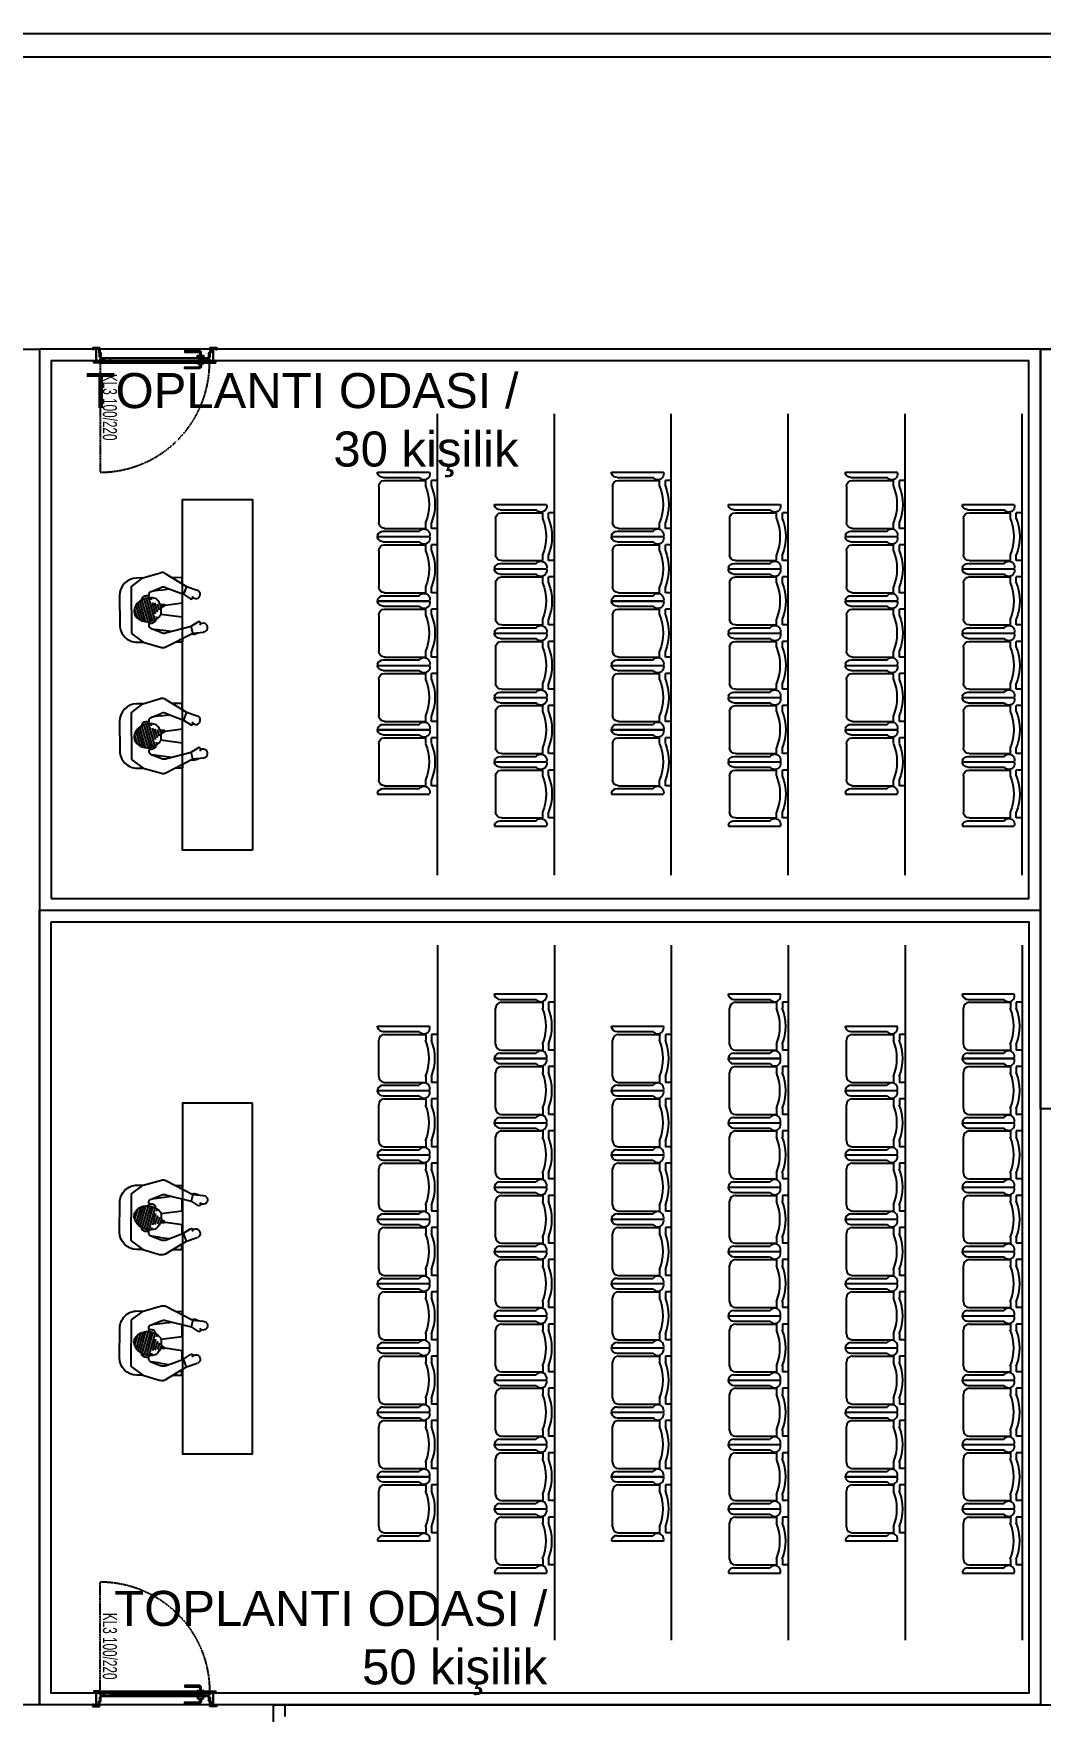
# Model space of a CAD drawing. Extents: x 358669 to 369242, y -116168 to -106760.
# Drawn here: x 364172 to 365033, y -111700 to -110264 of the extents above; entities that cross this region are included whole.
import ezdxf

# ---------------------------------------------------------------- set-up
doc = ezdxf.new("R2010")
doc.units = 0
doc.linetypes.add('HIDDEN', pattern=[1e-06, 1e-06, 0])
doc.layers.get('0').update_dxf_attribs({"linetype": 'CONTINUOUS'})
for name, color, linetype in [('2-SPS-PBW', 10, 'CONTINUOUS'), ('2-SPS-STC', 3, 'CONTINUOUS'), ('3-OPN-FTL', 10, 'CONTINUOUS'), ('3-OPN-VL3', 12, 'CONTINUOUS'), ('3-OPN-WDR', 4, 'CONTINUOUS'), ('C-DUVAR', 255, 'CONTINUOUS'), ('C-GORONUS-03', 190, 'CONTINUOUS'), ('C-YAZILAR', 7, 'CONTINUOUS'), ('GLM_GORUNUS_COK_INCE', 62, 'CONTINUOUS'), ('HATCH', 237, 'CONTINUOUS'), ('PEN-IZ', 8, 'HIDDEN'), ('S-PENYAZı', 252, 'CONTINUOUS'), ('TEFRIŞ', 21, 'CONTINUOUS')]:
    doc.layers.add(name, color=color, linetype=linetype)
doc.styles.add('RESULL', font='arial.ttf', dxfattribs={"height": 15})
doc.styles.add('YAZ', font='arial.ttf')
doc.linetypes.add('BATTING', pattern='A,0.00254,-2.54,[134,ltypeshp.shx,S=2.54,R=0,X=-2.54,Y=0],-5.08,[134,ltypeshp.shx,S=2.54,R=180,X=2.54,Y=0],-2.54', length=10.16254)

# ---------------------------------------------------------------- blocks, each defined once
blk = doc.blocks.new('POLIKLINIK$0$ADAM-OTURAN')
at = {"linetype": 'CONTINUOUS'}
for p, q in [((-31.1, 39.3), (-19.8, 57.5)), ((-19.8, 57.5), (-16.6, 66.6)), ((-19.8, 57.5), (-13.1, 54.9)), ((-13.1, 54.9), (-9.2, 60.6)), ((14.4, 61), (10.6, 67.2)), ((20.2, 62.5), (14.4, 61)), ((19.8, 39), (14.4, 61)), ((20.2, 62.5), (19.4, 71.8)), ((31.9, 39.2), (20.2, 62.5)), ((20.8, 61.2), (21.1, 63.1)), ((-27.3, 53.5), (-27.3, 45.5)), ((-27.3, 53.5), (-22.2, 53.5)), ((-19.1, 39.3), (-13.1, 54.9)), ((-13.6, 53.5), (-5.7, 53.5)), ((-3.2, 35.3), (-5.7, 53.5)), ((3.7, 35.3), (6.2, 53.5)), ((6.2, 53.5), (16.2, 53.5)), ((16.2, 27.5), (18.5, 44.3)), ((24.7, 53.5), (27.7, 53.5)), ((27.7, 47.5), (27.7, 53.5)), ((-27.3, 20), (-31.7, 35.3)), ((-15.3, 26.2), (-19, 35.6)), ((-16.8, 35.1), (-17.8, 42.5)), ((-16.8, 35.1), (-15.7, 27.4)), ((8.6, 30.1), (-10.2, 25)), ((3.6, 30.8), (-6.3, 28.1)), ((2, 32.5), (-5.8, 30.3)), ((0.5, 34.1), (-5.2, 32.6)), ((-4.2, 38.5), (-4.4, 34.8)), ((-3.5, 38.7), (-1.5, 35.6)), ((7.6, 31.9), (5.7, 31.4)), ((15.7, 26.2), (19.6, 36)), ((27.7, 20), (32.2, 35.6)), ((-27.3, 20), (-27.3, 15)), ((-19.8, 10), (-27.3, 20)), ((-13.4, 25), (-12, 25)), ((-8.4, 27.5), (-10.3, 27)), ((9.3, 28.2), (-9.9, 23)), ((9.8, 26.3), (-9.4, 21.1)), ((10.1, 24.3), (-8.6, 19.2)), ((10.1, 22.2), (-7.5, 17.4)), ((9.7, 20), (-6.1, 15.7)), ((8.8, 17.7), (-4.2, 14.2)), ((7.1, 15.2), (-1.3, 12.9)), ((12.3, 25), (13.9, 25)), ((20.2, 10), (27.7, 20)), ((27.7, 15), (27.7, 20)), ((-19.8, 10), (20.2, 10)), ((-12.3, 0), (12.7, 0))]:
    blk.add_line(p, q, dxfattribs=at)
for points in [[(8.6, 30.2, -0.45437), (9.7, 30.7, -0.104203), (10.4, 30.2, -0.064948), (11, 29.3, -0.051099), (11.5, 28.1, -0.051099), (11.7, 26.9, -0.064948), (11.6, 25.9, -0.104203), (11.3, 25, -0.433673), (10, 24.8, -0.433673)], [(-10.2, 25.1, 0.45437), (-11.5, 25, 0.104203), (-11.9, 24.1, 0.064948), (-11.9, 23.1, 0.051099), (-11.7, 21.8, 0.051099), (-11.3, 20.6, 0.064948), (-10.7, 19.8, 0.104203), (-9.9, 19.2, 0.433673), (-8.8, 19.7, 0.433673)]]:
    blk.add_lwpolyline(points, format="xyb", dxfattribs=at)
for centre, radius, start, end in [((15.6, 71.4), 3.75, 5.3497, 229.8652), ((-13, 65.4), 3.75, 297.1662, 160.8131), ((-10.2, 61.4), 1.3, 325.5702, 136.3124), ((11.9, 67.9), 1.41, 24.2649, 210.95), ((14.3, 63.2), 6.8, 359.3055, 36.5821), ((-26.8, 36.7), 5, 147.9946, 195.9454), ((-14.4, 37.5), 5, 159.0532, 201.8014), ((2.4, 26.5), 12.7, 157.0538, 176.9116), ((0.6, 22.2), 13.5, 73.4232, 137.0674), ((-3.8, 38.4), 0.403, 36.7964, 173.6942), ((-3.1, 25), 12.7, 33.579, 53.4368), ((-5.5, 23.4), 15.6, 15.2453, 33.579), ((15, 37.8), 5, 338.1986, 13.976), ((27.4, 37), 5, 344.0546, 26.5651), ((-12.3, 15), 15, 180, 270), ((-13.4, 27), 2, 201.8014, 270), ((5.3, 26.3), 15.6, 176.9116, 195.2453), ((5.3, 26.3), 15.6, 195.2453, 213.579), ((2.9, 24.7), 12.7, 213.579, 233.9051), ((1.6, 23), 10.5, 233.9051, 257.8717), ((1.1, 20.6), 8.06, 285.2453, 312.6189), ((-0.6, 22.4), 10.5, 312.6189, 336.5855), ((-2.6, 23.3), 12.7, 336.5855, 356.9116), ((-5.5, 23.4), 15.6, 356.9116, 15.2453), ((12.7, 15), 15, 270, 0), ((13.9, 27), 2, 270, 338.1986), ((1.1, 20.6), 8.06, 257.8717, 285.2453)]:
    blk.add_arc(centre, radius, start, end, dxfattribs=at)
blk = doc.blocks.new('KOLTUKS1')
at = {"layer": 'TEFRIŞ'}
for p, q in [((-44.4, 53.9), (-44.4, 55.1)), ((-44.4, 55.1), (0, 55.1)), ((-44.4, 55.1), (0, 55.1)), ((-39.7, 50.5), (-8.8, 50.5)), ((-38.5, 48), (-3.3, 48)), ((-3.3, 48), (-3.3, 43)), ((6.7, 48), (1.7, 48)), ((1.7, 48), (1.7, 43)), ((6.7, 48), (6.7, 7)), ((-43.5, 12), (-43.5, 43)), ((-44.4, 1.2), (-44.4, 0)), ((-44.4, 0), (0, 0)), ((-44.4, 0), (0, 0)), ((-39.7, 4.5), (-8.8, 4.5)), ((-38.5, 7), (-3.3, 7)), ((-3.3, 12), (-3.3, 7)), ((1.7, 12), (1.7, 7)), ((6.7, 7), (1.7, 7))]:
    blk.add_line(p, q, dxfattribs=at)
for centre, radius, start, end in [((-39.7, 55.5), 5, 199.1139, 270), ((-38.5, 43), 5, 90, 180), ((-4.8, 53.5), 5, 216.9111, 270), ((-4.8, 53.5), 5, 270, 18.0241), ((-41.9, 27.5), 41.5, 338.0919, 21.9081), ((-36.9, 27.5), 41.5, 338.0919, 21.9081), ((-39.7, -0.5), 5, 90, 160.8861), ((-38.5, 12), 5, 180, 270), ((-4.8, 1.5), 5, 90, 143.0889), ((-4.8, 1.5), 5, 341.9759, 90)]:
    blk.add_arc(centre, radius, start, end, dxfattribs=at)
blk = doc.blocks.new('100-220')
at = {"layer": '3-OPN-FTL'}
h = blk.add_hatch(dxfattribs=at)
h.set_pattern_fill('AR-SAND', color=256, scale=0.001686, angle=-180, style=0)
h.set_pattern_definition([(142.5, (-391044.66584, -4105448.39685), (0.0026970614559, 0.0824969850105), [0, -0.0650788199899, 0, -0.0727855223572, 0, -0.0695743963708]), (172.5, (-391044.66584, -4105448.39685), (-0.075773012911, 0.1208302208976), [0, -0.035108310784, 0, -0.0586565680173, 0, -0.0224778819044]), (212.5, (-391044.613175, -4105448.39685), (-0.1333320816317, 0.0002422562241), [0, -0.0214075065756, 0, -0.0770670236723, 0, -0.1006152809055]), (222.5, (-391044.61317, -4105448.39685), (-0.1287073998203, 0.0375776453034), [0, -0.0107037532878, 0, -0.0505217155185, 0, -0.0578002677542])])
h.paths.add_polyline_path([(213370.2, 138002), (213370.6, 138002), (213370.6, 138002.4), (213370.8, 138002.4, 0.388664), (213370.6, 138002.8), (213370.5, 138002.8), (213370.4, 138002.8, 0.301701), (213370.2, 138002.6)])
h = blk.add_hatch(dxfattribs=at)
h.set_pattern_fill('AR-SAND', color=256, scale=0.001686, angle=-180, style=0)
h.set_pattern_definition([(37.5, (-392017.02049, -4105448.39685), (-0.0026970614559, 0.0824969850105), [0, -0.0650788199899, 0, -0.0727855223572, 0, -0.0695743963708]), (7.5, (-392017.02049, -4105448.39685), (0.075773012911, 0.1208302208976), [0, -0.035108310784, 0, -0.0586565680173, 0, -0.0224778819044]), (327.5, (-392017.07315, -4105448.39685), (0.1333320816317, 0.0002422562241), [0, -0.0214075065756, 0, -0.0770670236723, 0, -0.1006152809055]), (317.5, (-392017.07315, -4105448.39685), (0.1287073998203, 0.0375776453034), [0, -0.0107037532878, 0, -0.0505217155185, 0, -0.0578002677542])])
h.paths.add_polyline_path([(213464.4, 138002), (213463.9, 138002), (213463.9, 138002.4), (213463.7, 138002.4, -0.388664), (213464, 138002.8), (213464.1, 138002.8), (213464.1, 138002.8, -0.301701), (213464.4, 138002.6)])
at = {"layer": '2-SPS-PBW'}
blk.add_line((213369.5, 137995.2), (213369.5, 137992.7), dxfattribs=at)
at = {"layer": '2-SPS-STC'}
for points in [[(213370.7, 137998.5), (213370.7, 137998.7), (213370, 137998.7), (213370, 137995.2), (213370, 137995.2), (213370, 137992.7), (213370, 137992.7), (213370, 137991.2, -0.414214), (213369.9, 137991.2), (213364.4, 137991.2, -0.414214), (213364.3, 137991.2), (213364.3, 137992.2, -0.414214), (213364.4, 137992.3), (213365.2, 137992.3), (213365.2, 137992.5), (213364.4, 137992.5, 0.414214), (213364.2, 137992.2), (213364.2, 137991.2, 0.414214), (213364.4, 137991), (213369.9, 137991, 0.414214), (213370.2, 137991.2), (213370.2, 137993.5), (213370.2, 137993.7), (213370.2, 137998.5), (213370.7, 137998.5)], [(213464.4, 137998.7), (213464.6, 137998.7), (213464.6, 137995.2), (213464.6, 137995.2), (213464.6, 137992.7), (213464.6, 137992.7), (213464.6, 137991.2, 0.414214), (213464.7, 137991.2), (213470.2, 137991.2, 0.414214), (213470.2, 137991.2), (213470.2, 137992.2, 0.414214), (213470.2, 137992.3), (213469.4, 137992.3), (213469.4, 137992.5), (213470.2, 137992.5, -0.414214), (213470.4, 137992.2), (213470.4, 137991.2, -0.414214), (213470.2, 137991), (213464.7, 137991, -0.414214), (213464.4, 137991.2), (213464.4, 137993.5), (213464.4, 137993.7), (213464.4, 137998.5)]]:
    blk.add_lwpolyline(points, format="xyb", dxfattribs=at)
for points in [[(213370.9, 138002.2, -1.496606), (213371, 138002.2), (213371, 137995.6, -0.414214), (213370.9, 137995.6), (213370.3, 137995.6), (213370.3, 137997.1), (213370.2, 137997.1), (213370.2, 137995.4), (213370.9, 137995.4, 0.414214), (213371.2, 137995.6), (213371.2, 138002.2, 0.902959), (213370.7, 138002.3), (213370.7, 138001.5), (213370.5, 138001.5, -0.129704), (213370.5, 138001.5), (213370.2, 138001.5), (213370.2, 138003.7, 0.414214), (213369.9, 138004), (213365.4, 138004, 0.414214), (213365.2, 138003.7), (213365.2, 138002.7, 0.408558), (213365.4, 138002.5), (213366.2, 138002.5), (213366.2, 138002.7), (213365.4, 138002.7, -0.414214), (213365.3, 138002.7), (213365.3, 138003.7, -0.414214), (213365.4, 138003.8), (213369.9, 138003.8, -0.414214), (213370, 138003.7), (213370, 138001.3), (213370.9, 138001.3)], [(213463.7, 138002.2, 1.496606), (213463.6, 138002.2), (213463.6, 137995.6, 0.414214), (213463.7, 137995.6), (213464.2, 137995.6), (213464.2, 137997.1), (213464.4, 137997.1), (213464.4, 137995.4), (213463.7, 137995.4, -0.414214), (213463.4, 137995.6), (213463.4, 138002.2, -0.902959), (213463.8, 138002.3), (213463.8, 138001.5), (213464, 138001.5, 0.129704), (213464.1, 138001.5), (213464.4, 138001.5), (213464.4, 138003.7, -0.414214), (213464.7, 138004), (213469.2, 138004, -0.414214), (213469.4, 138003.7), (213469.4, 138002.7, -0.408558), (213469.2, 138002.5), (213468.4, 138002.5), (213468.4, 138002.7), (213469.2, 138002.7, 0.414214), (213469.2, 138002.7), (213469.2, 138003.7, 0.414214), (213469.2, 138003.8), (213464.7, 138003.8, 0.414214), (213464.6, 138003.7), (213464.6, 138001.3), (213463.7, 138001.3)]]:
    blk.add_lwpolyline(points, format="xyb", close=True, dxfattribs=at)
for points in [[(213370, 137992.7), (213369.5, 137992.7), (213369.5, 137995.2), (213370, 137995.2)], [(213464.6, 137992.7), (213465.1, 137992.7), (213465.1, 137995.2), (213464.6, 137995.2)]]:
    blk.add_lwpolyline(points, close=True, dxfattribs=at)
for points in [[(213464.4, 137998.7), (213463.9, 137998.7)], [(213463.9, 137998.7), (213463.9, 137998.5)], [(213464.4, 137998.5), (213463.9, 137998.5)]]:
    blk.add_lwpolyline(points, dxfattribs=at)
at = {"layer": '3-OPN-FTL'}
for points in [[(213370.6, 138002.8), (213370.5, 138002.8, 0.326879), (213370.2, 138002.6), (213370.2, 138002), (213370.6, 138002), (213370.6, 138002.4), (213370.8, 138002.4, 0.388664)], [(213464, 138002.8), (213464.1, 138002.8, -0.326879), (213464.4, 138002.6), (213464.4, 138002), (213463.9, 138002), (213463.9, 138002.4), (213463.7, 138002.4, -0.388664)]]:
    blk.add_lwpolyline(points, format="xyb", close=True, dxfattribs=at)
at = {"layer": '3-OPN-VL3'}
for points in [[(213377.6, 138004.5), (213377.6, 138007.1, -0.414214), (213379.3, 138008.8), (213391.6, 138008.8), (213391.6, 138007.6), (213379.3, 138007.6, 0.414214), (213378.8, 138007.1), (213378.8, 138004.5)], [(213377.6, 137997.8), (213377.6, 137995.2, 0.414214), (213379.3, 137993.5), (213391.6, 137993.5), (213391.6, 137994.7), (213379.3, 137994.7, -0.414214), (213378.8, 137995.2), (213378.8, 137997.8)]]:
    blk.add_lwpolyline(points, format="xyb", close=True, dxfattribs=at)
for points in [[(213375.7, 138004), (213380.7, 138004), (213380.7, 138004.5), (213375.7, 138004.5)], [(213375.7, 137999.8), (213380.7, 137999.8), (213380.7, 137997.8), (213375.7, 137997.8)]]:
    blk.add_lwpolyline(points, close=True, dxfattribs=at)
at = {"layer": '3-OPN-WDR'}
for points in [[(213370.5, 138003.4), (213464.1, 138003.4), (213464.1, 138004), (213370.5, 138004)], [(213374, 138003.4), (213370.5, 138003.4), (213370.5, 138002.8), (213371.5, 138002.8), (213371.5, 138000.4), (213374, 138000.4)], [(213371.5, 138000.4), (213463.1, 138000.4), (213463.1, 137999.8), (213371.5, 137999.8)], [(213374, 138000.4), (213374, 138003.4), (213379.4, 138003.4), (213379.4, 138000.4)], [(213460.6, 138000.4), (213460.6, 138003.4), (213455.2, 138003.4), (213455.2, 138000.4)], [(213460.6, 138003.4), (213464.1, 138003.4), (213464.1, 138002.8), (213463.1, 138002.8), (213463.1, 138000.4), (213460.6, 138000.4)]]:
    blk.add_lwpolyline(points, close=True, dxfattribs=at)
at = {"layer": 'C-DUVAR'}
for p, q in [((213367.3, 138002.5), (213367.3, 137992.5)), ((213367.3, 137992.5), (213367.3, 138002.5)), ((213367.3, 138002.5), (213367.3, 137992.5)), ((213367.3, 137992.5), (213367.3, 138002.5)), ((213367.3, 138002.5), (213367.3, 137992.5)), ((213367.3, 137992.5), (213367.3, 138002.5)), ((213467.3, 138002.5), (213467.3, 137992.5)), ((213467.3, 137992.5), (213467.3, 138002.5)), ((213467.3, 138002.5), (213467.3, 137992.5)), ((213467.3, 137992.5), (213467.3, 138002.5)), ((213467.3, 138002.5), (213467.3, 137992.5)), ((213467.3, 137992.5), (213467.3, 138002.5))]:
    blk.add_line(p, q, dxfattribs=at)
at = {"layer": 'HATCH', "linetype": 'BATTING', "ltscale": 0.0015}
blk.add_line((213455.2, 138001.9), (213374, 138001.9), dxfattribs=at)
at = {"layer": 'PEN-IZ', "ltscale": 0.125}
blk.add_lwpolyline([(213464.1, 138004), (213464.1, 138097.6)], dxfattribs=at)
blk.add_arc((213464.1, 138004), 93.6, 90, 180.3673, dxfattribs=at)
at = {"layer": 'S-PENYAZı', "style": 'YAZ', "width": 0.6}
blk.add_attdef('100/220', (213461.7, 138013.4), '', height=12, rotation=90, dxfattribs=at)

msp = doc.modelspace()

# ---------------------------------------------------------------- linework, layer by layer
at = {"layer": 'C-GORONUS-03'}
msp.add_line((364386.7, -111704, 0), (364386.7, -111694, 0), dxfattribs=at)
at = {"layer": 'C-GORONUS-03', "elevation": 0}
for points in [[(365737.6, -111202), (365052.6, -111202.7), (365052.6, -111674), (365737.6, -111674), (365737.6, -112664), (362173.2, -112664), (362173.2, -111944), (362173.2, -110264), (365737.6, -110264), (365737.6, -111202)], [(365178.1, -110534), (365032.6, -110534), (365032.6, -111694), (365717.6, -111694), (365717.6, -112644), (362193.2, -112644), (362193.2, -111944), (362193.2, -111944), (362193.2, -110284), (365717.6, -110284), (365717.6, -110534), (365717.6, -110534)]]:
    msp.add_lwpolyline(points, dxfattribs=at)
for points in [[(363899.2, -110534), (364176.7, -110534), (364176.7, -111694), (363899.2, -111694)], [(364176.7, -111014), (364521.7, -111014), (364521.7, -111014), (364571.7, -111014), (364571.7, -111014), (365032.6, -111014), (365032.6, -110639), (365032.6, -110639), (365032.6, -110534), (364176.7, -110534)], [(365367.7, -111184), (365032.6, -111184), (365032.6, -110534), (365161.1, -110534), (365161.1, -110723.6), (365367.7, -110723.6)], [(364186.7, -111004), (364521.7, -111004), (364571.7, -111004), (365022.6, -111004), (365022.6, -110639), (365022.6, -110544), (364186.7, -110544)], [(364176.7, -111014), (364521.7, -111014), (364521.7, -111014), (364571.7, -111014), (364571.7, -111014), (365032.6, -111014), (365032.6, -111589), (365032.6, -111589), (365032.6, -111694), (364176.7, -111694)], [(364186.7, -111024), (364521.7, -111024), (364571.7, -111024), (365022.6, -111024), (365022.6, -111589), (365022.6, -111684), (364186.7, -111684)], [(363143.2, -111944), (364376.7, -111944), (364376.7, -111694), (365717.6, -111694), (365717.6, -112644), (363143.2, -112644)]]:
    msp.add_lwpolyline(points, close=True, dxfattribs=at)
at = {"layer": 'GLM_GORUNUS_COK_INCE'}
for p, q in [((364517, -110984, 0), (364517, -110589.4, 0)), ((364617, -110984, 0), (364617, -110589.4, 0)), ((364717, -110984, 0), (364717, -110589.4, 0)), ((364817, -110984, 0), (364817, -110589.4, 0)), ((364917, -110984, 0), (364917, -110589.4, 0)), ((365017, -110984, 0), (365017, -110589.4, 0)), ((364517, -111044.1, 0), (364517, -111638.6, 0)), ((364617, -111044.1, 0), (364617, -111638.6, 0)), ((364717, -111044.1, 0), (364717, -111638.6, 0)), ((364817, -111044.1, 0), (364817, -111638.6, 0)), ((364917, -111044.1, 0), (364917, -111638.6, 0)), ((365017, -111044.1, 0), (365017, -111638.6, 0))]:
    msp.add_line(p, q, dxfattribs=at)
at = {"layer": 'GLM_GORUNUS_COK_INCE', "elevation": 0}
for points in [[(364359, -110962.7), (364299, -110962.7), (364299, -110662.7), (364359, -110662.7), (364359, -110962.7)], [(364359, -111179.2), (364299, -111179.2), (364299, -111479.2), (364359, -111479.2), (364359, -111179.2)]]:
    msp.add_lwpolyline(points, dxfattribs=at)

# ---------------------------------------------------------------- block references
at = {"layer": 'C-DUVAR', "rotation": 180}
msp.add_blockref('100-220', (577692.6, 27458.2, 0), dxfattribs=at).add_auto_attribs({'100/220': 'KL3 100/220'})
at = {"layer": 'C-DUVAR'}
ref = msp.add_blockref('100-220', (577692.6, -249686.3, 0), dxfattribs=dict(at, xscale=-1))
ref.add_attrib('100/220', 'KL3 100/220', (364230.9, -111615.3, 0), dxfattribs={"layer": 'S-PENYAZı', "height": 12, "rotation": 270, "style": 'YAZ', "width": 0.6})
at = {"layer": 'GLM_GORUNUS_COK_INCE', "xscale": -1}
for name, p, rotation in [('KOLTUKS1', (364510.3, -110639.4, 0), 180), ('KOLTUKS1', (364710.3, -110639.4, 0), 180), ('KOLTUKS1', (364910.3, -110639.4, 0), 180), ('KOLTUKS1', (364610.3, -110667, 0), 180), ('KOLTUKS1', (364810.3, -110667, 0), 180), ('KOLTUKS1', (365010.3, -110667, 0), 180), ('KOLTUKS1', (364510.3, -110694.5, 0), 180), ('KOLTUKS1', (364710.3, -110694.5, 0), 180), ('KOLTUKS1', (364910.3, -110694.5, 0), 180), ('KOLTUKS1', (364610.3, -110722, 0), 180), ('KOLTUKS1', (364810.3, -110722, 0), 180), ('KOLTUKS1', (365010.3, -110722, 0), 180), ('KOLTUKS1', (364510.3, -110749.5, 0), 180), ('KOLTUKS1', (364710.3, -110749.5, 0), 180), ('KOLTUKS1', (364910.3, -110749.5, 0), 180), ('KOLTUKS1', (364610.3, -110777.1, 0), 180), ('KOLTUKS1', (364810.3, -110777.1, 0), 180), ('KOLTUKS1', (365010.3, -110777.1, 0), 180), ('KOLTUKS1', (364510.3, -110804.6, 0), 180), ('KOLTUKS1', (364710.3, -110804.6, 0), 180), ('KOLTUKS1', (364910.3, -110804.6, 0), 180), ('KOLTUKS1', (364610.3, -110832.1, 0), 180), ('KOLTUKS1', (364810.3, -110832.1, 0), 180), ('KOLTUKS1', (365010.3, -110832.1, 0), 180), ('KOLTUKS1', (364510.3, -110859.6, 0), 180), ('KOLTUKS1', (364710.3, -110859.6, 0), 180), ('KOLTUKS1', (364910.3, -110859.6, 0), 180), ('KOLTUKS1', (364610.3, -110887.2, 0), 180), ('KOLTUKS1', (364810.3, -110887.2, 0), 180), ('KOLTUKS1', (365010.3, -110887.2, 0), 180), ('POLIKLINIK$0$ADAM-OTURAN', (364245.2, -111277, 0), 269.539956861788), ('POLIKLINIK$0$ADAM-OTURAN', (364245.2, -111384.6, 0), 269.539956861788)]:
    msp.add_blockref(name, p, dxfattribs=dict(at, rotation=rotation))
at = {"layer": 'GLM_GORUNUS_COK_INCE', "rotation": 270.460043138212}
for p in [(364245.2, -110757.3, 0), (364245.2, -110865, 0)]:
    msp.add_blockref('POLIKLINIK$0$ADAM-OTURAN', p, dxfattribs=at)
at = {"layer": 'GLM_GORUNUS_COK_INCE'}
for p in [(364610.3, -111140.9, 0), (364810.3, -111140.9, 0), (365010.3, -111140.9, 0), (364510.3, -111168.4, 0), (364710.3, -111168.4, 0), (364910.3, -111168.4, 0), (364610.3, -111195.9, 0), (364810.3, -111195.9, 0), (365010.3, -111195.9, 0), (364510.3, -111223.5, 0), (364710.3, -111223.5, 0), (364910.3, -111223.5, 0), (364610.3, -111251, 0), (364810.3, -111251, 0), (365010.3, -111251, 0), (364510.3, -111278.5, 0), (364710.3, -111278.5, 0), (364910.3, -111278.5, 0), (364610.3, -111306.1, 0), (364810.3, -111306.1, 0), (365010.3, -111306.1, 0), (364510.3, -111333.6, 0), (364710.3, -111333.6, 0), (364910.3, -111333.6, 0), (364610.3, -111361.1, 0), (364810.3, -111361.1, 0), (365010.3, -111361.1, 0), (364510.3, -111388.6, 0), (364710.3, -111388.6, 0), (364910.3, -111388.6, 0), (364610.3, -111416.2, 0), (364810.3, -111416.2, 0), (365010.3, -111416.2, 0), (364510.3, -111443.7, 0), (364710.3, -111443.7, 0), (364910.3, -111443.7, 0), (364610.3, -111471.2, 0), (364810.3, -111471.2, 0), (365010.3, -111471.2, 0), (364510.3, -111498.8, 0), (364710.3, -111498.8, 0), (364910.3, -111498.8, 0), (364610.3, -111526.3, 0), (364810.3, -111526.3, 0), (365010.3, -111526.3, 0), (364510.3, -111553.8, 0), (364710.3, -111553.8, 0), (364910.3, -111553.8, 0), (364610.3, -111581.3, 0), (364810.3, -111581.3, 0), (365010.3, -111581.3, 0)]:
    msp.add_blockref('KOLTUKS1', p, dxfattribs=at)

# ---------------------------------------------------------------- texts
at = {"layer": 'C-YAZILAR', "char_height": 30, "attachment_point": 3, "style": 'RESULL'}
for s, insert in [('TOPLANTI ODASI / 30 kişilik', (364586.4, -110554.5)), ('TOPLANTI ODASI / 50 kişilik', (364610.9, -111596.5))]:
    msp.add_mtext_dynamic_manual_height_columns(s, width=386.863, gutter_width=195.9, heights=[147.4], dxfattribs=dict(at, insert=insert))

doc.saveas('drawing.dxf')
